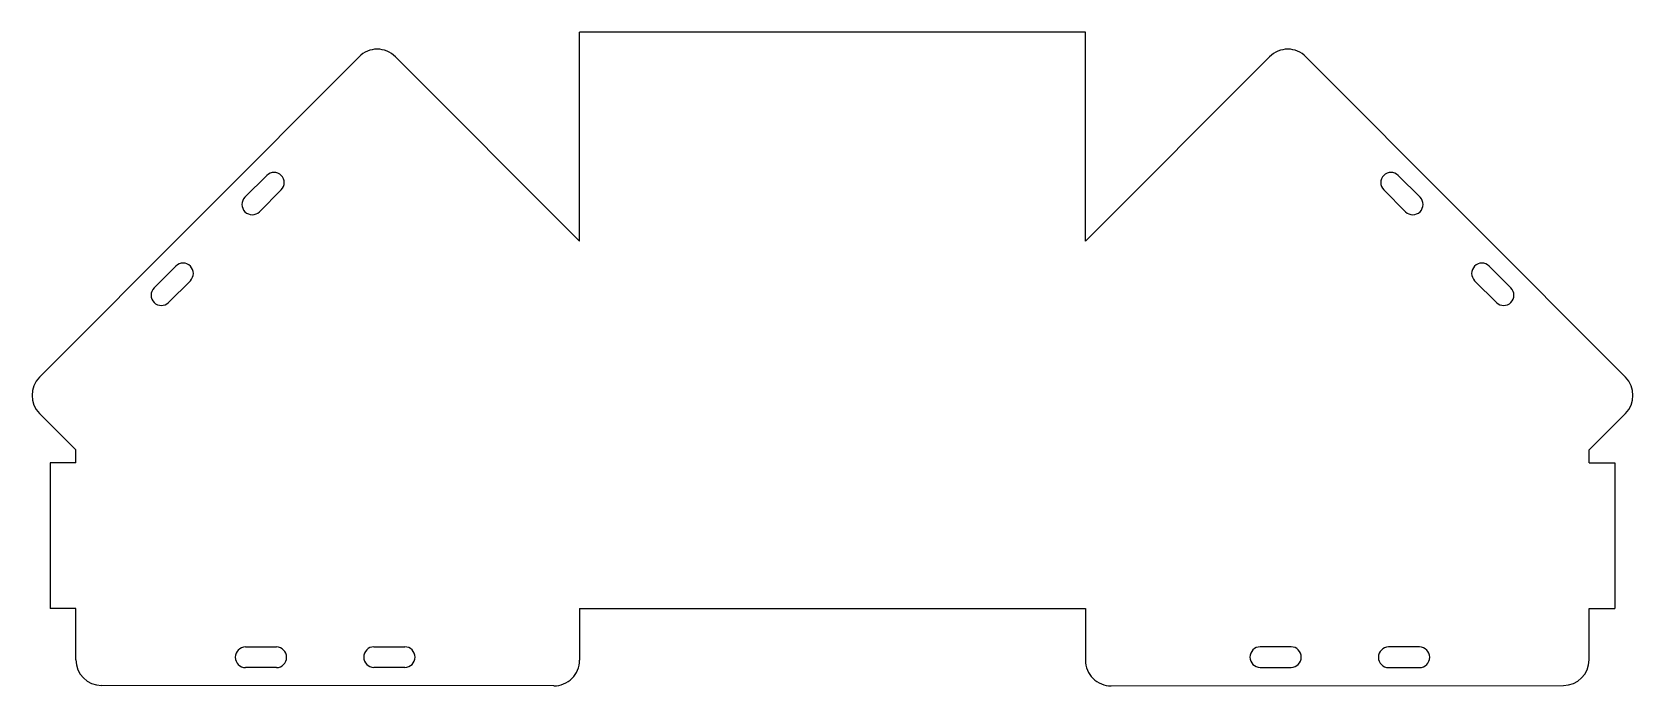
# Model space of a CAD drawing. Header units: millimetres. Extents: x 1851 to 2474, y 1137 to 1392.
import ezdxf

# ---------------------------------------------------------------- set-up
doc = ezdxf.new("R2010")
doc.units = ezdxf.units.MM
doc.header["$MEASUREMENT"] = 0
doc.layers.get('0').update_dxf_attribs({"linetype": 'CONTINUOUS'})

msp = doc.modelspace()

# ---------------------------------------------------------------- linework, layer by layer
for p, q in [((2064.09, 1310.48), (2064.09, 1391.78)), ((2261.09, 1391.78), (2064.09, 1391.78)), ((2261.09, 1310.48), (2261.09, 1391.78)), ((1978.23, 1382.18), (1853.84, 1257.54)), ((2064.09, 1310.48), (1992.38, 1382.19)), ((2261.09, 1310.48), (2332.8, 1382.19)), ((2346.95, 1382.18), (2471.34, 1257.54)), ((1867.99, 1224.26), (1867.99, 1229.26)), ((2457.19, 1224.26), (2457.19, 1229.26)), ((1867.99, 1224.26), (1857.99, 1224.26)), ((1857.99, 1224.26), (1857.99, 1167.66)), ((2457.19, 1224.26), (2467.19, 1224.26)), ((2467.19, 1224.26), (2467.19, 1167.66)), ((1867.99, 1167.66), (1857.99, 1167.66)), ((2064.09, 1167.66), (2261.09, 1167.66)), ((2457.19, 1167.66), (2467.19, 1167.66)), ((2054.08, 1137.48), (1877.98, 1137.65)), ((2271.1, 1137.48), (2447.2, 1137.65))]:
    msp.add_line(p, q)
at = {"linetype": 'Continuous'}
for p, q in [((1942.31, 1336.05), (1933.82, 1327.57)), ((2382.87, 1336.05), (2391.36, 1327.57)), ((1939.48, 1321.91), (1947.96, 1330.39)), ((2385.7, 1321.91), (2377.22, 1330.39)), ((1906.9, 1300.74), (1898.42, 1292.26)), ((2418.28, 1300.74), (2426.76, 1292.26)), ((1904.08, 1286.6), (1912.56, 1295.09)), ((2421.1, 1286.6), (2412.62, 1295.09)), ((1853.84, 1243.41), (1867.99, 1229.26)), ((2471.34, 1243.41), (2457.19, 1229.26)), ((1867.99, 1147.65), (1867.99, 1167.66)), ((2064.09, 1167.66), (2064.09, 1147.48)), ((2261.09, 1167.66), (2261.09, 1147.48)), ((2457.19, 1147.65), (2457.19, 1167.66)), ((1934.06, 1152.63), (1946.06, 1152.63)), ((1984.06, 1152.7), (1996.06, 1152.7)), ((2341.13, 1152.7), (2329.13, 1152.7)), ((2391.12, 1152.63), (2379.12, 1152.63)), ((1946.06, 1144.63), (1934.06, 1144.63)), ((1996.06, 1144.7), (1984.06, 1144.7)), ((2329.13, 1144.7), (2341.13, 1144.7)), ((2379.12, 1144.63), (2391.12, 1144.63))]:
    msp.add_line(p, q, dxfattribs=at)
for centre, start, end in [((1985.31, 1375.12), 45, 135.05629), ((2339.87, 1375.12), 44.94371, 135), ((1860.91, 1250.48), 135.05629, 225), ((2464.27, 1250.48), 315, 44.94371), ((1877.99, 1147.65), 180, 269.94371), ((2054.09, 1147.48), 269.94371, 0), ((2271.09, 1147.48), 180, 270.05629), ((2447.19, 1147.65), 270.05629, 0)]:
    msp.add_arc(centre, 10, start, end)
for centre, start, end in [((1945.14, 1333.22), 315, 135), ((2380.04, 1333.22), 45, 225), ((1936.65, 1324.74), 135, 315), ((2388.53, 1324.74), 225, 45), ((1909.73, 1297.92), 315, 135), ((2415.45, 1297.92), 45, 225), ((1901.25, 1289.43), 135, 315), ((2423.93, 1289.43), 225, 45), ((1934.06, 1148.63), 90, 270), ((1946.06, 1148.63), 270, 90), ((1984.06, 1148.7), 90, 270), ((1996.06, 1148.7), 270, 90), ((2329.13, 1148.7), 90, 270), ((2341.13, 1148.7), 270, 90), ((2379.12, 1148.63), 90, 270), ((2391.12, 1148.63), 270, 90)]:
    msp.add_arc(centre, 4, start, end, dxfattribs=at)

doc.saveas('drawing.dxf')
